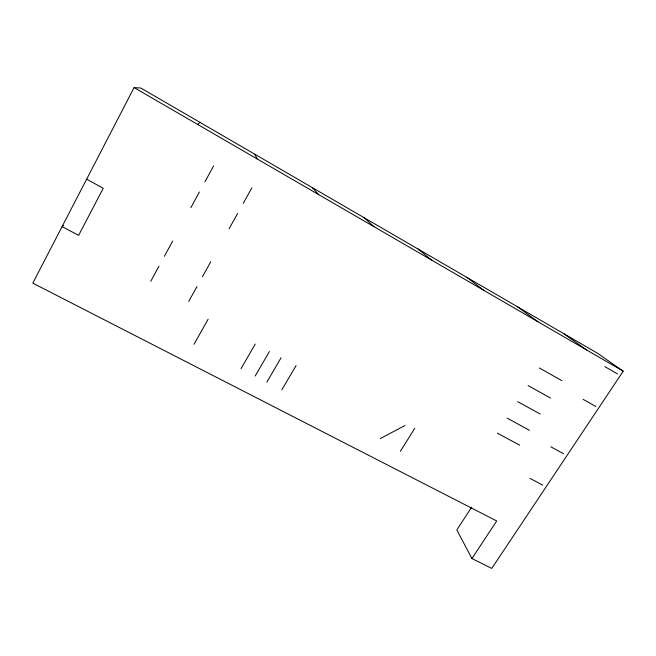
<?xml version="1.0" encoding="UTF-8"?>
<svg xmlns="http://www.w3.org/2000/svg" width="656" height="656" viewBox="0 0 656 656"><rect width="100%" height="100%" fill="white"/><g stroke="black" fill="none" stroke-linecap="round" stroke-linejoin="round"><path stroke-width="0.98" d="M134.086 87.584L32.8 283.146L496.723 520.971L471.926 558.543L491.762 568.416L623.2 371.181L597.821 353.436L140.843 88.035L134.086 87.584L623.2 371.181M150.765 281.293L158.982 266.197M164.402 256.258L172.717 240.99M190.88 207.64L199.383 192.028M204.967 181.769L213.569 165.976M188.731 301.399L196.997 286.533M202.442 276.742L210.797 261.703M229.059 228.854L237.603 213.487M243.22 203.385L251.863 187.837M194.004 344.31L208.116 319.226M241.023 368.688L255.225 344.08M255.176 376.027L269.395 351.55M266.861 382.087L281.096 357.725M281.826 389.844L296.094 365.638M400.357 451.303L414.789 428.253M471.689 507.121L456.822 529.933L471.926 558.543M197.768 124.509L199.834 122.295M63.55 225.418L62.09 226.591L78.622 235.381L103.246 188.288L86.641 179.195M380.283 438.544L405.039 425.49M529.991 478.372L542.651 485.096M497.33 433.14L519.716 445.211M550.851 446.818L563.529 453.714M507.063 418.093L529.458 430.311M517.699 401.636L540.109 414.01M528.096 385.548L550.523 398.077M583.094 399.34L595.787 406.499M539.445 367.991L561.889 380.685M604.758 366.581L617.46 373.928M563.397 333.445L586.685 350.009M517.535 306.803L537.961 321.76M466.678 277.267L483.808 290.362M418.028 249.018L431.894 260.26M364.023 217.653L374.158 226.779M312.322 187.624L318.742 194.652M254.889 154.267L257.045 158.875"/></g></svg>
